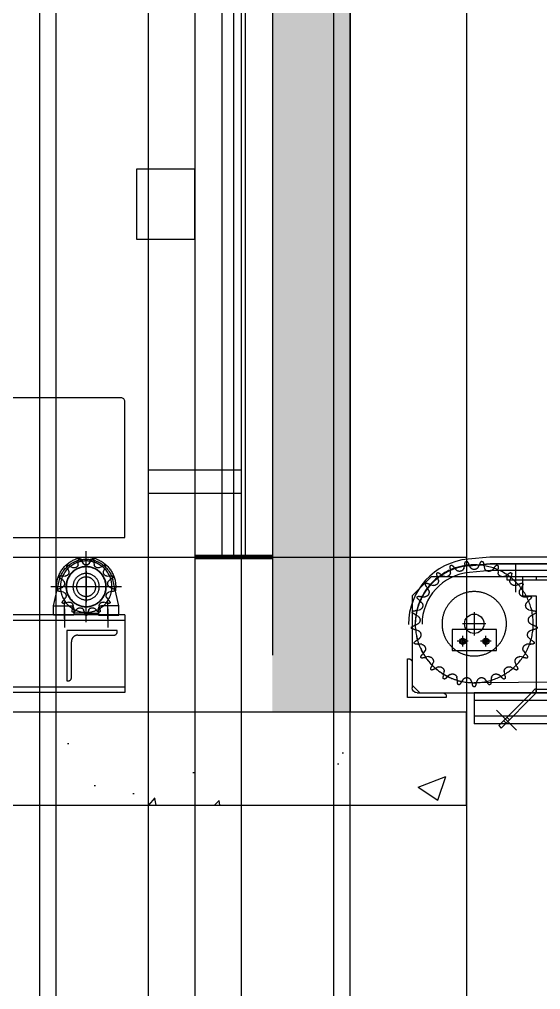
# Model space of a CAD drawing. Extents: x 0 to 210250, y -124674 to 148500.
# Drawn here: x 180551 to 181222, y -102861 to -101610 of the extents above; entities that cross this region are included whole.
import ezdxf

# ---------------------------------------------------------------- set-up
doc = ezdxf.new("R2010")
doc.units = 0
doc.header["$LTSCALE"] = 400
for name, pattern in [('CEN', [17, 15, -1, 0, -1]), ('CENTER', [23, 20, -1, 1, -1]), ('HIDDEN', [9.525, 6.35, -3.175])]:
    doc.linetypes.add(name, pattern=pattern)
doc.layers.get('0').update_dxf_attribs({"linetype": 'CONTINUOUS'})
for name, color, linetype in [('CENTER', 6, 'CEN'), ('COLUMN', 1, 'CONTINUOUS'), ('DIM', 2, 'CONTINUOUS'), ('DOOR', 3, 'CONTINUOUS'), ('GZ_3', 8, 'HIDDEN'), ('GZ_4', 4, 'CENTER'), ('GZ_Qoo02', 2, 'CONTINUOUS'), ('GZ_Qoo06', 6, 'CONTINUOUS'), ('GZ_Qoo08', 8, 'CONTINUOUS'), ('GZ_Qoo14', 22, 'CONTINUOUS'), ('PAINT', 3, 'CONTINUOUS'), ('RAIN', 3, 'CONTINUOUS'), ('WALL', 2, 'CONTINUOUS'), ('WINDOW', 3, 'CONTINUOUS')]:
    doc.layers.add(name, color=color, linetype=linetype)
doc.styles.add('CHINESET', font='romans.shx', dxfattribs={"bigfont": 'chineset.shx'})
doc.styles.get("Standard").update_dxf_attribs({"font": 'ISOCP.SHX', "bigfont": 'CHINESET.SHX'})
doc.dimstyles.new('AM_ISO$7', dxfattribs={"dimscale": 300, "dimtxt": 3.5, "dimasz": 3.5, "dimexe": 1, "dimexo": 1, "dimgap": 1.5, "dimtad": 1, "dimdsep": 46, "dimtxsty": 'Standard', "dimcen": 0, "dimclrd": 256, "dimclre": 256, "dimclrt": 256, "dimadec": 0, "dimazin": 2, "dimtp": 0.1, "dimtm": 0.1, "dimtfac": 0.71, "dimtmove": 0, "dimatfit": 3, "dimfxl": 0, "dimlwd": -1, "dimlwe": -1, "dimarcsym": 0})

# ---------------------------------------------------------------- blocks, each defined once
blk = doc.blocks.new('A$C59AC08B8')
at = {"layer": 'COLUMN'}
for points in [[(2467.27, -281.08), (2467.27, -321.08), (4700.14, -321.08), (4700.14, -281.08)], [(2467.27, -283.18), (2467.27, -318.98), (4700.14, -318.98), (4700.14, -283.18)]]:
    blk.add_lwpolyline(points, close=True, dxfattribs=at)
at = {"layer": 'PAINT', "linetype": 'Continuous'}
blk.add_lwpolyline([(4696.64, -295.08), (2326.54, -295.08), (2326.54, -307.08), (4696.64, -307.08)], dxfattribs=at)
at = {"layer": 'RAIN', "linetype": 'Continuous'}
for p, q in [((4145.47, -307.08), (4145.47, -295.08)), ((4148.47, -307.08), (4148.47, -295.08))]:
    blk.add_line(p, q, dxfattribs=at)
at = {"layer": 'WALL', "color": 9, "linetype": 'HIDDEN'}
blk.add_line((4137.27, 625.76), (4137.27, -336.08), dxfattribs=at)
blk = doc.blocks.new('A$C19BA73F2')
at = {"layer": 'GZ_4'}
blk.add_lwpolyline([(189.4, 78.4), (105.2, 78.4), (77.6, 75.8, 0.387031), (8.8, 0.2, 0.387031)], format="xyb", dxfattribs=at)
at = {"layer": 'GZ_Qoo06'}
for points in [[(189.4, 87), (104.7, 87), (76.8, 84.4, 0.387031), (0, 0, 1)], [(189.4, 69.8), (105.6, 69.8), (78.5, 67.3, 0.387031), (17.5, 0.3, 0.387031)]]:
    blk.add_lwpolyline(points, format="xyb", dxfattribs=at)
blk = doc.blocks.new('A$C06CE2DE4')
for p, q in [((0, 27), (0, 0)), ((57, 27), (0, 27)), ((57, 0), (57, 27)), ((0, 0), (57, 0))]:
    blk.add_line(p, q)
for centre in [(13.5, 12), (43.5, 12)]:
    blk.add_circle(centre, 4)
at = {"layer": 'GZ_4'}
for p, q in [((13.5, 19), (13.5, 5)), ((43.5, 5), (43.5, 19)), ((20.5, 12), (6.5, 12)), ((50.5, 12), (36.5, 12))]:
    blk.add_line(p, q, dxfattribs=at)
blk = doc.blocks.new('L-F50X50X6')
for p, q in [((1.5, 50), (0, 50)), ((0, 50), (0, 0)), ((6, 12.5), (6, 45.5)), ((0, 0), (50, 0)), ((45.5, 6), (12.5, 6)), ((50, 0), (50, 1.5))]:
    blk.add_line(p, q)
for centre, radius, start, end in [((1.5, 45.5), 4.5, 0, 90), ((12.5, 12.5), 6.5, 180, 270), ((45.5, 1.5), 4.5, 0, 90)]:
    blk.add_arc(centre, radius, start, end)
blk = doc.blocks.new('SCR1-64560521')
blk.add_circle((0, 0), 2.5)
at = {"layer": 'GZ_3'}
blk.add_arc((0, 0), 3, 255, 195, dxfattribs=at)
at = {"layer": 'GZ_4'}
for p, q in [((-3.6, 0), (3.6, 0)), ((0, 3.6), (0, -3.6))]:
    blk.add_line(p, q, dxfattribs=at)
blk = doc.blocks.new('A$C158526256-2')
for p, q in [((11926.9, -15165), (11901.9, -15190)), ((11926.9, -15165), (12261.9, -15165)), ((12023.9, -15165), (14911.9, -15165)), ((11901.9, -15190), (11901.9, -15305)), ((11901.9, -15305), (11911.9, -15315)), ((12061.9, -15315), (12061.9, -15310.5)), ((11911.9, -15315), (12261.9, -15315)), ((12055.6, -15315), (12013.4, -15357.2)), ((12061.9, -15315), (12016.6, -15360.4)), ((12061.9, -15315), (12906.9, -15315)), ((12013.4, -15357.2), (12016.6, -15360.4))]:
    blk.add_line(p, q)
blk.add_circle((11981.9, -15226), 12.5)
at = {"layer": 'GZ_3'}
for p, q in [((12023.9, -15165), (12023.9, -15169.5)), ((12023.9, -15165), (12061.9, -15165)), ((12023.9, -15169.5), (14911.9, -15169.5)), ((12043.9, -15165), (12043.9, -15190)), ((12061.9, -15165), (12061.9, -15169.5)), ((12043.9, -15190), (12061.9, -15190)), ((12061.9, -15190), (12061.9, -15315)), ((12055.6, -15315), (12060.1, -15310.5)), ((12061.9, -15310.5), (12060.1, -15310.5)), ((12061.9, -15310.5), (14841.9, -15310.5)), ((12024, -15346.6), (12027.2, -15349.8)), ((12019.8, -15350.8), (12022.9, -15354))]:
    blk.add_line(p, q, dxfattribs=at)
at = {"layer": 'GZ_4'}
for p, q in [((12034.9, -15149.3), (12034.9, -15185.3)), ((11981.9, -15211), (11981.9, -15241)), ((11996.9, -15226), (11966.9, -15226)), ((12010.7, -15337.6), (12036.2, -15363))]:
    blk.add_line(p, q, dxfattribs=at)
at = {"xscale": -1}
for p in [(11966.9, -15248.5), (11996.9, -15248.5)]:
    blk.add_blockref('SCR1-64560521', p, dxfattribs=at)
at = {"xscale": -1, "rotation": 270}
blk.add_blockref('L-F50X50X6', (11895.9, -15321), dxfattribs=at)
blk = doc.blocks.new('A$C0D192D93')
at = {"layer": 'GZ_Qoo02'}
for p, q in [((-280, 0), (-280, -40)), ((0, 0), (-280, 0)), ((0, 0), (0, -40)), ((0, -10), (-280, -10)), ((0, -30), (-280, -30)), ((0, -40), (-280, -40))]:
    blk.add_line(p, q, dxfattribs=at)
blk = doc.blocks.new('A$C02CA72C9B01-2F')
for name, p in [('A$C158526256-2', (-12210.9, 15608.5)), ('A$C0D192D93', (51, 293.5))]:
    blk.add_blockref(name, p)
blk = doc.blocks.new('RS60T25')
for p, q in [((-12.2, 75.4), (-13.4, 71.3)), ((-4.8, 72.3), (-6.9, 76)), ((6.9, 76), (4.8, 72.3)), ((13.4, 71.3), (12.2, 75.4)), ((-39, 61.1), (-42.7, 63.3)), ((-30.6, 70), (-30.7, 65.7)), ((-22.6, 68.9), (-25.6, 71.9)), ((25.6, 71.9), (22.6, 68.9)), ((30.7, 65.7), (30.6, 70)), ((42.7, 63.3), (39, 61.1)), ((-53, 49.5), (-57.1, 50.7)), ((-47, 60.2), (-46, 56)), ((46, 56), (47, 60.2)), ((57.1, 50.7), (53, 49.5)), ((-60.5, 46.6), (-58.5, 42.8)), ((58.5, 42.8), (60.5, 46.6)), ((-70.2, 30), (-67.3, 26.9)), ((-63.6, 34.7), (-67.9, 34.9)), ((67.9, 34.9), (63.6, 34.7)), ((67.3, 26.9), (70.2, 30)), ((-70.3, 17.8), (-74.5, 17)), ((74.5, 17), (70.3, 17.8)), ((-75.5, 11.6), (-71.9, 9.3)), ((71.9, 9.3), (75.5, 11.6)), ((-72.5, -0.2), (-76.3, -2.1)), ((-76, -7.5), (-72, -8.9)), ((72, -8.9), (76, -7.5)), ((76.3, -2.1), (72.5, -0.2)), ((-70.2, -18.3), (-73.4, -21)), ((73.4, -21), (70.2, -18.3)), ((-71.7, -26.1), (-67.5, -26.5)), ((-63.4, -35.1), (-65.9, -38.6)), ((65.9, -38.6), (63.4, -35.1)), ((67.5, -26.5), (71.7, -26.1)), ((-63, -43.2), (-58.8, -42.4)), ((-52.7, -49.8), (-54.2, -53.8)), ((54.2, -53.8), (52.7, -49.8)), ((58.8, -42.4), (63, -43.2)), ((-50.3, -57.5), (-46.4, -55.7)), ((-38.6, -61.3), (-39.1, -65.6)), ((39.1, -65.6), (38.6, -61.3)), ((46.4, -55.7), (50.3, -57.5)), ((-34.4, -68.2), (-31.1, -65.5)), ((-22.2, -69), (-21.6, -73.2)), ((-16.4, -74.6), (-13.8, -71.2)), ((-4.3, -72.4), (-2.7, -76.3)), ((2.7, -76.3), (4.3, -72.4)), ((13.8, -71.2), (16.4, -74.6)), ((21.6, -73.2), (22.2, -69)), ((31.1, -65.5), (34.4, -68.2))]:
    blk.add_line(p, q)
blk.add_circle((0, 0), 41.5)
for centre, radius, start, end in [((-21.1, 72.7), 9.81, 166.0175, 190.7087), ((0, 0), 81.1, 111.6, 112.1883), ((0, 0), 81.1, 111.0117, 111.6), ((-34.4, 67.5), 9.81, 32.4913, 57.1825), ((-2.4, 75.7), 9.81, 151.6175, 176.3087), ((-27.7, 77.3), 15.6, 352.76, 356.3087), ((0, 0), 81.1, 97.2, 97.7883), ((0, 0), 81.1, 96.6117, 97.2), ((-16.5, 73.9), 9.81, 18.0913, 42.7825), ((7.6, 81.8), 15.6, 198.0913, 201.64), ((-7.6, 81.8), 15.6, 338.36, 341.9087), ((16.5, 73.9), 9.81, 137.2175, 161.9087), ((0, 0), 81.1, 82.8, 83.3883), ((0, 0), 81.1, 82.2117, 82.8), ((2.4, 75.7), 9.81, 3.6913, 28.3825), ((27.7, 77.3), 15.6, 183.6913, 187.24), ((34.4, 67.5), 9.81, 122.8175, 147.5087), ((0, 0), 81.1, 68.4, 68.9883), ((0, 0), 81.1, 67.8117, 68.4), ((21.1, 72.7), 9.81, 349.2913, 13.9825), ((0, 0), 81.1, 126, 126.5883), ((-38.5, 65.2), 9.81, 180.4175, 205.1087), ((0, 0), 81.1, 125.4117, 126), ((-50.1, 56.8), 9.81, 46.8913, 71.5825), ((-32.8, 75.3), 15.6, 226.8913, 230.44), ((-36.6, 66.6), 6.02, 298.8, 351.4), ((-46, 68), 15.6, 7.16, 10.7087), ((-13, 81.1), 15.6, 212.4913, 216.04), ((-18.9, 73.6), 6.02, 231.8, 284.4), ((-18.9, 73.6), 6.02, 284.4, 337), ((0, 76), 6.02, 217.4, 270), ((0, 76), 6.02, 270, 322.6), ((18.9, 73.6), 6.02, 203, 255.6), ((18.9, 73.6), 6.02, 255.6, 308.2), ((13, 81.1), 15.6, 323.96, 327.5087), ((46, 68), 15.6, 169.2913, 172.84), ((36.6, 66.6), 6.02, 188.6, 241.2), ((32.8, 75.3), 15.6, 309.56, 313.1087), ((50.1, 56.8), 9.81, 108.4175, 133.1087), ((0, 0), 81.1, 54, 54.5883), ((38.5, 65.2), 9.81, 334.8913, 359.5825), ((0, 0), 81.1, 53.4117, 54), ((0, 0), 81.1, 140.4, 140.9883), ((-53.5, 53.6), 9.81, 194.8175, 219.5087), ((0, 0), 81.1, 139.8117, 140.4), ((-62.7, 42.6), 9.81, 61.2913, 85.9825), ((-50.5, 64.8), 15.6, 241.2913, 244.84), ((-52, 55.4), 6.02, 260.6, 313.2), ((-52, 55.4), 6.02, 313.2, 5.8), ((-61.5, 54.4), 15.6, 21.56, 25.1087), ((-36.6, 66.6), 6.02, 246.2, 298.8), ((36.6, 66.6), 6.02, 241.2, 293.8), ((52, 55.4), 6.02, 174.2, 226.8), ((61.5, 54.4), 15.6, 154.8913, 158.44), ((52, 55.4), 6.02, 226.8, 279.4), ((50.5, 64.8), 15.6, 295.16, 298.7087), ((62.7, 42.6), 9.81, 94.0175, 118.7087), ((53.5, 53.6), 9.81, 320.4913, 345.1825), ((0, 0), 81.1, 39.6, 40.1883), ((0, 0), 81.1, 39.0117, 39.6), ((-73.1, 37.4), 15.6, 35.96, 39.5087), ((-64.2, 40.7), 6.02, 327.6, 20.2), ((64.2, 40.7), 6.02, 159.8, 212.4), ((73.1, 37.4), 15.6, 140.4913, 144.04), ((0, 0), 81.1, 154.8, 155.3883), ((-65.2, 38.6), 9.81, 209.2175, 233.9087), ((0, 0), 81.1, 154.2117, 154.8), ((-71.3, 25.6), 9.81, 75.6913, 100.3825), ((-80.1, 18.1), 15.6, 50.36, 53.9087), ((-65, 50.2), 15.6, 255.6913, 259.24), ((-72.3, 23.5), 6.02, 342, 34.6), ((-64.2, 40.7), 6.02, 275, 327.6), ((64.2, 40.7), 6.02, 212.4, 265), ((72.3, 23.5), 6.02, 145.4, 198), ((65, 50.2), 15.6, 280.76, 284.3087), ((71.3, 25.6), 9.81, 79.6175, 104.3087), ((80.1, 18.1), 15.6, 126.0913, 129.64), ((65.2, 38.6), 9.81, 306.0913, 330.7825), ((0, 0), 81.1, 25.2, 25.7883), ((0, 0), 81.1, 24.6117, 25.2), ((0, 0), 81.1, 169.2, 169.7883), ((-72.7, 21.2), 9.81, 223.6175, 248.3087), ((0, 0), 81.1, 168.6117, 169.2), ((-75.4, 7.1), 9.81, 90.0913, 114.7825), ((-75.4, 32.5), 15.6, 270.0913, 273.64), ((-72.3, 23.5), 6.02, 289.4, 342), ((72.3, 23.5), 6.02, 198, 250.6), ((75.4, 32.5), 15.6, 266.36, 269.9087), ((75.4, 7.1), 9.81, 65.2175, 89.9087), ((72.7, 21.2), 9.81, 291.6913, 316.3825), ((0, 0), 81.1, 10.8, 11.3883), ((0, 0), 81.1, 10.2117, 10.8), ((-82.1, -2.4), 15.6, 64.76, 68.3087), ((-75.8, 4.8), 6.02, 303.8, 356.4), ((-75.8, 4.8), 6.02, 356.4, 49), ((75.8, 4.8), 6.02, 131, 183.6), ((75.8, 4.8), 6.02, 183.6, 236.2), ((82.1, -2.4), 15.6, 111.6913, 115.24), ((-74.8, -11.9), 9.81, 104.4913, 129.1825), ((0, 0), 81.1, 183.0117, 183.6), ((0, 0), 81.1, 183.6, 184.1883), ((-75.7, 2.4), 9.81, 238.0175, 262.7087), ((-81.1, 12.7), 15.6, 284.4913, 288.04), ((-78.9, -22.8), 15.6, 79.16, 82.7087), ((-74.7, -14.2), 6.02, 10.8, 63.4), ((74.7, -14.2), 6.02, 116.6, 169.2), ((78.9, -22.8), 15.6, 97.2913, 100.84), ((81.1, 12.7), 15.6, 251.96, 255.5087), ((75.7, 2.4), 9.81, 277.2913, 301.9825), ((74.8, -11.9), 9.81, 50.8175, 75.5087), ((0, 0), 81.1, 355.8117, 356.4), ((0, 0), 81.1, 356.4, 356.9883), ((-69.5, -30.1), 9.81, 118.8913, 143.5825), ((0, 0), 81.1, 197.4117, 198), ((-81.8, -7.9), 15.6, 298.8913, 302.44), ((-74.7, -14.2), 6.02, 318.2, 10.8), ((74.7, -14.2), 6.02, 169.2, 221.8), ((81.8, -7.9), 15.6, 237.56, 241.1087), ((69.5, -30.1), 9.81, 36.4175, 61.1087), ((0, 0), 81.1, 342, 342.5883), ((0, 0), 81.1, 198, 198.5883), ((-73.9, -16.5), 9.81, 252.4175, 277.1087), ((-70.8, -41.7), 15.6, 93.56, 97.1087), ((-68.8, -32.4), 6.02, 25.2, 77.8), ((-68.8, -32.4), 6.02, 332.6, 25.2), ((68.8, -32.4), 6.02, 154.8, 207.4), ((68.8, -32.4), 6.02, 102.2, 154.8), ((70.8, -41.7), 15.6, 82.8913, 86.44), ((73.9, -16.5), 9.81, 262.8913, 287.5825), ((0, 0), 81.1, 341.4117, 342), ((-59.8, -46.4), 9.81, 133.2913, 157.9825), ((0, 0), 81.1, 211.8117, 212.4), ((0, 0), 81.1, 212.4, 212.9883), ((-67.5, -34.4), 9.81, 266.8175, 291.5087), ((-77.2, -28), 15.6, 313.2913, 316.84), ((-58.2, -58), 15.6, 107.96, 111.5087), ((-58.6, -48.4), 6.02, 39.6, 92.2), ((-58.6, -48.4), 6.02, 347, 39.6), ((58.6, -48.4), 6.02, 140.4, 193), ((58.6, -48.4), 6.02, 87.8, 140.4), ((58.2, -58), 15.6, 68.4913, 72.04), ((67.5, -34.4), 9.81, 248.4913, 273.1825), ((77.2, -28), 15.6, 223.16, 226.7087), ((59.8, -46.4), 9.81, 22.0175, 46.7087), ((0, 0), 81.1, 327.0117, 327.6), ((0, 0), 81.1, 327.6, 328.1883), ((-46.4, -59.9), 9.81, 147.6913, 172.3825), ((0, 0), 81.1, 226.2117, 226.8), ((0, 0), 81.1, 226.8, 227.3883), ((-56.8, -50.1), 9.81, 281.2175, 305.9087), ((-67.8, -46.3), 15.6, 327.6913, 331.24), ((-41.9, -70.6), 15.6, 122.36, 125.9087), ((-44.7, -61.5), 6.02, 54, 106.6), ((-44.7, -61.5), 6.02, 1.4, 54), ((44.7, -61.5), 6.02, 126, 178.6), ((44.7, -61.5), 6.02, 73.4, 126), ((41.9, -70.6), 15.6, 54.0913, 57.64), ((56.8, -50.1), 9.81, 234.0913, 258.7825), ((67.8, -46.3), 15.6, 208.76, 212.3087), ((46.4, -59.9), 9.81, 7.6175, 32.3087), ((0, 0), 81.1, 312.6117, 313.2), ((0, 0), 81.1, 313.2, 313.7883), ((-30.1, -69.5), 9.81, 162.0913, 186.7825), ((0, 0), 81.1, 240.6117, 241.2), ((-54.2, -61.7), 15.6, 342.0913, 345.64), ((0, 0), 81.1, 241.2, 241.7883), ((-42.6, -62.6), 9.81, 295.6175, 320.3087), ((-23.1, -78.8), 15.6, 136.76, 140.3087), ((-28, -70.7), 6.02, 68.4, 121), ((-28, -70.7), 6.02, 15.8, 68.4), ((-37.1, -73.3), 15.6, 356.4913, 0.04), ((-11.8, -74.8), 9.81, 176.4913, 201.1825), ((-2.7, -82.1), 15.6, 151.16, 154.7087), ((-9.5, -75.4), 6.02, 82.8, 135.4), ((-9.5, -75.4), 6.02, 30.2, 82.8), ((9.5, -75.4), 6.02, 97.2, 149.8), ((9.5, -75.4), 6.02, 44.6, 97.2), ((2.7, -82.1), 15.6, 25.2913, 28.84), ((11.8, -74.8), 9.81, 338.8175, 3.5087), ((37.1, -73.3), 15.6, 179.96, 183.5087), ((28, -70.7), 6.02, 111.6, 164.2), ((28, -70.7), 6.02, 59, 111.6), ((23.1, -78.8), 15.6, 39.6913, 43.24), ((42.6, -62.6), 9.81, 219.6913, 244.3825), ((0, 0), 81.1, 298.2117, 298.8), ((54.2, -61.7), 15.6, 194.36, 197.9087), ((0, 0), 81.1, 298.8, 299.3883), ((30.1, -69.5), 9.81, 353.2175, 17.9087), ((0, 0), 81.1, 255.0117, 255.6), ((0, 0), 81.1, 255.6, 256.1883), ((-25.7, -71.3), 9.81, 310.0175, 334.7087), ((-17.8, -80.2), 15.6, 10.8913, 14.44), ((7.1, -75.4), 9.81, 190.8913, 215.5825), ((0, 0), 81.1, 269.4117, 270), ((0, 0), 81.1, 270, 270.5883), ((-7.1, -75.4), 9.81, 324.4175, 349.1087), ((17.8, -80.2), 15.6, 165.56, 169.1087), ((25.7, -71.3), 9.81, 205.2913, 229.9825), ((0, 0), 81.1, 283.8117, 284.4), ((0, 0), 81.1, 284.4, 284.9883)]:
    blk.add_arc(centre, radius, start, end)
at = {"layer": 'GZ_4'}
blk.add_circle((0, 0), 76, dxfattribs=at)
blk = doc.blocks.new('A$C1B6760474-2')
at = {"layer": 'GZ_4'}
blk.add_lwpolyline([(3031.5, 171, -1), (3031.5, 19), (1376, 24.9, 0.416291), (1318.1, -33), (1322, -122, -1), (1170, -122), (1173.9, -33, 0.439879), (1116, 24.9), (86, 19, -0.959609), (78.9, 169.8), (106.4, 172.4), (3031.5, 171)], format="xyb", dxfattribs=at)
for name, p in [('A$C02CA72C9B01-2F', (315, -287.5)), ('A$C19BA73F2', (1.3, 94)), ('A$C06CE2DE4', (57.5, 60.5))]:
    blk.add_blockref(name, p)
at = {"layer": 'GZ_3', "xscale": -1}
blk.add_blockref('RS60T25', (86, 95), dxfattribs=at)
blk = doc.blocks.new('A$C1B676043274-2')
blk.add_blockref('A$C1B6760474-2', (-316, 319))
blk = doc.blocks.new('A$C182B2BB2')
for points in [[(3.7, 21.2), (11.4, 54.9, -0.339454), (45.7, 81.2, -0.339454)], [(87.7, 21.2), (80, 54.9, 0.339454), (45.7, 81.2, 0.339454)], [(45.7, 11.4), (29.7, 11.4), (29.7, 9.2), (3.7, 9.2), (3.7, 21.2), (25.7, 21.2, -0.414214), (29.7, 17.2), (29.7, 11.4)], [(45.7, 11.4), (61.7, 11.4), (61.7, 9.2), (87.7, 9.2), (87.7, 21.2), (65.7, 21.2, 0.414214), (61.7, 17.2), (61.7, 11.4)]]:
    blk.add_lwpolyline(points, format="xyb")
for radius in [26, 17, 12.5]:
    blk.add_circle((45.7, 45.7), radius)
blk.add_arc((45.7, 45.7), 38.1, 351.8899, 188.1101)
at = {"layer": 'GZ_4', "ltscale": 0.3}
for p, q in [((45.7, 0), (45.7, 91.4)), ((0, 45.7), (91.4, 45.7)), ((17.7, 4.2), (17.7, 26.2)), ((73.7, 4.2), (73.7, 26.2))]:
    blk.add_line(p, q, dxfattribs=at)
blk = doc.blocks.new('A$C6810174A')
at = {"layer": 'GZ_3', "ltscale": 0.5}
for p, q in [((19.4, 61.6), (16.6, 63.1)), ((26.7, 68.4), (26.4, 65.3)), ((32.8, 66.9), (31.1, 69.5)), ((42.5, 69.5), (40.7, 66.9)), ((47.2, 65.3), (46.9, 68.4)), ((56.9, 63.1), (54.2, 61.6)), ((9.9, 50.7), (6.8, 50.8)), ((13.2, 60.1), (14.4, 57.2)), ((59.1, 57.2), (60.4, 60.1)), ((66.8, 50.8), (63.6, 50.7)), ((5.2, 46.5), (7.6, 44.5)), ((66, 44.5), (68.4, 46.5)), ((6.6, 36.6), (3.8, 35.3)), ((4.3, 30.7), (7.4, 30.1)), ((66.1, 30.1), (69.2, 30.7)), ((69.8, 35.3), (66.9, 36.6)), ((10.2, 22.7), (8.4, 20.1)), ((11, 16.4), (14, 17.2)), ((59.6, 17.2), (62.6, 16.4)), ((65.2, 20.1), (63.3, 22.7)), ((19.9, 12), (19.5, 8.8)), ((23.5, 6.7), (25.8, 8.9)), ((33.5, 7), (34.5, 4)), ((39.1, 4), (40.1, 7)), ((47.8, 8.9), (50.1, 6.7)), ((54.1, 8.8), (53.6, 12))]:
    blk.add_line(p, q, dxfattribs=at)
for radius in [33.2, 25.5]:
    blk.add_circle((36.8, 37), radius, dxfattribs=at)
for centre, radius, start, end in [((36.8, 37), 37, 131.5385, 132.8284), ((20.1, 65.2), 8.56, 187.8074, 212.2237), ((36.8, 37), 37, 130.2485, 131.5385), ((10.7, 56.9), 8.56, 50.8533, 75.2695), ((24.5, 73.8), 13.3, 230.8533, 233.6154), ((21.4, 66.3), 5.14, 297.6923, 348.0769), ((35.2, 69.7), 8.56, 160.1151, 184.5314), ((13.4, 68), 13.3, 1.7692, 4.5314), ((36.8, 37), 37, 103.8462, 105.1361), ((36.8, 37), 37, 102.5562, 103.8462), ((23, 66.7), 8.56, 23.161, 47.5772), ((43, 75.3), 13.3, 203.161, 205.9231), ((36.8, 70.1), 5.14, 219.6154, 270), ((36.8, 70.1), 5.14, 270, 320.3846), ((30.5, 75.3), 13.3, 334.0769, 336.839), ((50.6, 66.7), 8.56, 132.4228, 156.839), ((36.8, 37), 37, 76.1538, 77.4438), ((36.8, 37), 37, 74.8639, 76.1538), ((38.4, 69.7), 8.56, 355.4686, 19.8849), ((60.2, 68), 13.3, 175.4686, 178.2308), ((52.2, 66.3), 5.14, 191.9231, 242.3077), ((49.1, 73.8), 13.3, 306.3846, 309.1467), ((62.8, 56.9), 8.56, 104.7305, 129.1467), ((36.8, 37), 37, 48.4615, 49.7515), ((53.4, 65.2), 8.56, 327.7763, 352.1926), ((36.8, 37), 37, 47.1716, 48.4615), ((36.8, 37), 37, 159.2308, 160.5207), ((36.8, 37), 37, 157.9408, 159.2308), ((4.4, 42.5), 8.56, 78.5456, 102.9618), ((8.8, 63.9), 13.3, 258.5456, 261.3077), ((9.5, 55.8), 5.14, 275, 325.3846), ((1.7, 53.6), 13.3, 29.4615, 32.2237), ((9.5, 55.8), 5.14, 325.3846, 15.7692), ((21.4, 66.3), 5.14, 247.3077, 297.6923), ((52.2, 66.3), 5.14, 242.3077, 292.6923), ((64.1, 55.8), 5.14, 164.2308, 214.6154), ((64.1, 55.8), 5.14, 214.6154, 265), ((71.9, 53.6), 13.3, 147.7763, 150.5385), ((64.8, 63.9), 13.3, 278.6923, 281.4544), ((69.1, 42.5), 8.56, 77.0382, 101.4544), ((36.8, 37), 37, 20.7692, 22.0592), ((36.8, 37), 37, 19.4793, 20.7692), ((8.9, 54.3), 8.56, 215.4997, 239.916), ((-2, 35.4), 13.3, 57.1538, 59.916), ((3.9, 41), 5.14, 302.6923, 353.0769), ((3.9, 41), 5.14, 353.0769, 43.4615), ((69.7, 41), 5.14, 136.5385, 186.9231), ((69.7, 41), 5.14, 186.9231, 237.3077), ((75.6, 35.4), 13.3, 120.084, 122.8462), ((64.7, 54.3), 8.56, 300.084, 324.5003), ((5.6, 26.8), 8.56, 106.2379, 130.6541), ((36.8, 37), 37, 185.6332, 186.9231), ((36.8, 37), 37, 186.9231, 188.213), ((4.1, 39.3), 8.56, 243.192, 267.6083), ((-0.5, 47.8), 13.3, 286.2379, 289), ((3.2, 17.5), 13.3, 84.8462, 87.6083), ((5.8, 25.2), 5.14, 20.7692, 71.1538), ((5.8, 25.2), 5.14, 330.3846, 20.7692), ((67.8, 25.2), 5.14, 159.2308, 209.6154), ((67.8, 25.2), 5.14, 108.8462, 159.2308), ((70.4, 17.5), 13.3, 92.3917, 95.1538), ((74.1, 47.8), 13.3, 251, 253.7621), ((69.5, 39.3), 8.56, 272.3917, 296.808), ((68, 26.8), 8.56, 49.3459, 73.7621), ((36.8, 37), 37, 351.787, 353.0769), ((36.8, 37), 37, 353.0769, 354.3668), ((13.9, 13.5), 8.56, 133.9302, 158.3464), ((36.8, 37), 37, 213.3255, 214.6154), ((36.8, 37), 37, 214.6154, 215.9053), ((6.7, 23.8), 8.56, 270.8844, 295.3006), ((-1.3, 29.2), 13.3, 313.9302, 316.6923), ((16, 4.1), 13.3, 112.5385, 115.3006), ((14.8, 12.1), 5.14, 48.4615, 98.8462), ((14.8, 12.1), 5.14, 358.0769, 48.4615), ((58.8, 12.1), 5.14, 131.5385, 181.9231), ((58.8, 12.1), 5.14, 81.1538, 131.5385), ((57.5, 4.1), 13.3, 64.6994, 67.4615), ((66.9, 23.8), 8.56, 244.6994, 269.1156), ((74.9, 29.2), 13.3, 223.3077, 226.0698), ((59.7, 13.5), 8.56, 21.6536, 46.0698), ((36.8, 37), 37, 324.0947, 325.3846), ((36.8, 37), 37, 325.3846, 326.6745), ((27.4, 5.5), 8.56, 161.6225, 186.0387), ((36.8, 37), 37, 241.0178, 242.3077), ((6.7, 12.4), 13.3, 341.6225, 344.3846), ((36.8, 37), 37, 242.3077, 243.5976), ((16.3, 11.4), 8.56, 298.5767, 322.9929), ((33.7, -1.8), 13.3, 140.2308, 142.9929), ((28.9, 4.8), 5.14, 76.1538, 126.5385), ((28.9, 4.8), 5.14, 25.7692, 76.1538), ((21.5, 1.2), 13.3, 9.3148, 12.0769), ((43.1, 4.8), 8.56, 189.3148, 213.731), ((36.8, 37), 37, 268.7101, 270), ((36.8, 37), 37, 270, 271.2899), ((30.5, 4.8), 8.56, 326.269, 350.6852), ((52, 1.2), 13.3, 167.9231, 170.6852), ((44.7, 4.8), 5.14, 103.8462, 154.2308), ((44.7, 4.8), 5.14, 53.4615, 103.8462), ((39.9, -1.8), 13.3, 37.0071, 39.7692), ((57.3, 11.4), 8.56, 217.0071, 241.4233), ((36.8, 37), 37, 296.4024, 297.6923), ((36.8, 37), 37, 297.6923, 298.9822), ((66.9, 12.4), 13.3, 195.6154, 198.3775), ((46.2, 5.5), 8.56, 353.9613, 18.3775)]:
    blk.add_arc(centre, radius, start, end, dxfattribs=at)
blk = doc.blocks.new('G$C86B3A331')
at = {"xscale": -1}
for name, p in [('A$C182B2BB2', (91.4, 0)), ('A$C6810174A', (82.5, 8.7))]:
    blk.add_blockref(name, p, dxfattribs=at)
blk = doc.blocks.new('A$C0A8051C5')
at = {"layer": 'GZ_4'}
for p, q in [((28, 72.8), (28, 32.8)), ((8, 52.8), (48, 52.8)), ((0, 24.2), (0, 0)), ((56, 24.2), (56, 0))]:
    blk.add_line(p, q, dxfattribs=at)
blk = doc.blocks.new('Chiming_Tap')
blk.add_circle((0, 0), 3.75)
at = {"color": 4}
blk.add_arc((0, 0), 5, 255, 195, dxfattribs=at)
at = {"layer": 'GZ_4'}
for p, q in [((-7, 0), (7, 0)), ((0, 7), (0, -7))]:
    blk.add_line(p, q, dxfattribs=at)
blk = doc.blocks.new('G$C9253916F')
blk.add_line((120, 36, 0), (120, 87, 0))
at = {"elevation": 0}
for points in [[(0, 0), (120, 0), (120, 87), (0, 87)], [(41, 30), (79, 30), (79, 42), (41, 42)]]:
    blk.add_lwpolyline(points, close=True, dxfattribs=at)
at = {"layer": 'GZ_3'}
for p, q in [((54, 42, 0), (54, 30, 0)), ((55, 42, 0), (55, 30, 0)), ((65, 42, 0), (65, 30, 0)), ((66, 42, 0), (66, 30, 0))]:
    blk.add_line(p, q, dxfattribs=at)
at = {"layer": 'GZ_4'}
blk.add_line((60, 50, 0), (60, 22, 0), dxfattribs=at)
for p in [(15, 30, 0), (105, 30, 0)]:
    blk.add_blockref('Chiming_Tap', p)
blk = doc.blocks.new('G$C4AC6BC69')
for p, q in [((35, 91), (35, 0)), ((75, 0), (75, 91)), ((35, 0), (75, 0))]:
    blk.add_line(p, q)
at = {"elevation": 0}
blk.add_lwpolyline([(110, 91), (110, 100), (0, 100), (0, 91)], close=True, dxfattribs=at)
at = {"layer": 'GZ_3'}
for p, q in [((38.2, 91), (38.2, 0)), ((71.8, 0), (71.8, 91))]:
    blk.add_line(p, q, dxfattribs=at)
at = {"layer": 'GZ_4'}
for p, q in [((15, 113.1), (15, 77.9)), ((95, 113.1), (95, 77.9))]:
    blk.add_line(p, q, dxfattribs=at)
blk = doc.blocks.new('L-F65X65X6')
for p, q in [((2, 65), (0, 65)), ((0, 65), (0, 0)), ((6, 14.5), (6, 61)), ((0, 0), (65, 0)), ((61, 6), (14.5, 6)), ((65, 0), (65, 2))]:
    blk.add_line(p, q)
for centre, radius, start, end in [((2, 61), 4, 0, 90), ((14.5, 14.5), 8.5, 180, 270), ((61, 2), 4, 0, 90)]:
    blk.add_arc(centre, radius, start, end)
blk = doc.blocks.new('A$C22E80455')
for p, q in [((109.7, 45), (18.7, 45)), ((109.7, 5), (109.7, 45)), ((18.7, 5), (109.7, 5))]:
    blk.add_line(p, q)
at = {"elevation": 0}
blk.add_lwpolyline([(18.7, 0), (18.7, 70), (9.7, 70), (9.7, 0)], close=True, dxfattribs=at)
at = {"layer": 'GZ_3'}
for p, q in [((109.7, 41.8), (18.7, 41.8)), ((18.7, 8.2), (109.7, 8.2))]:
    blk.add_line(p, q, dxfattribs=at)
at = {"layer": 'GZ_4'}
for p, q in [((0, 55), (26, 55)), ((0, 15), (26, 15))]:
    blk.add_line(p, q, dxfattribs=at)
blk = doc.blocks.new('U-F100X50X5X7_5')
for p, q in [((0, 100), (0, 0)), ((50, 100), (0, 100)), ((12.3, 91.2), (46.3, 94.1)), ((50, 98.1), (50, 100)), ((5, 16.8), (5, 83.2)), ((0, 0), (50, 0)), ((46.3, 5.9), (12.3, 8.8)), ((50, 0), (50, 1.9))]:
    blk.add_line(p, q)
for centre, radius, start, end in [((13, 83.2), 8, 95, 180), ((46, 98.1), 4, 275, 0), ((13, 16.8), 8, 180, 265), ((46, 1.9), 4, 0, 85)]:
    blk.add_arc(centre, radius, start, end)
blk = doc.blocks.new('G$C6E3C43AB')
for p, q in [((1882, 100), (2, 100)), ((2, 100), (2, 0)), ((1882, 93), (2, 93)), ((1882, 100), (1882, 0)), ((1882, 7), (2, 7)), ((1882, 0), (2, 0))]:
    blk.add_line(p, q)
at = {"rotation": 270.0000000000001}
blk.add_blockref('A$C22E80455', (2, 209.7), dxfattribs=at)
for name, p in [('A$C0A8051C5', (145.2, 83.7, 0)), ('A$C0A8051C5', (296, 83.7, 0)), ('A$C0A8051C5', (446.8, 83.7, 0)), ('A$C0A8051C5', (597.6, 83.7, 0)), ('A$C0A8051C5', (748.4, 83.7, 0)), ('A$C0A8051C5', (899.2, 83.7)), ('A$C0A8051C5', (1050, 83.7)), ('A$C0A8051C5', (1200.8, 83.7)), ('A$C0A8051C5', (1351.6, 83.7)), ('A$C0A8051C5', (1502.4, 83.7)), ('A$C0A8051C5', (1653.2, 83.7)), ('A$C0A8051C5', (1804, 83.7)), ('G$C9253916F', (37, 6.6, 0)), ('G$C9253916F', (742, 6.6, 0)), ('G$C9253916F', (1547, 6.6, 0))]:
    blk.add_blockref(name, p)
at = {"layer": 'GZ_3'}
for name, p, rotation in [('U-F100X50X5X7_5', (52, 100), 180), ('L-F65X65X6', (1072, 80), 270), ('L-F65X65X6', (1807, 80), 270)]:
    blk.add_blockref(name, p, dxfattribs=dict(at, rotation=rotation))
at = {"layer": 'GZ_3', "xscale": -1, "rotation": 89.99999999999993}
blk.add_blockref('L-F65X65X6', (932, 80), dxfattribs=at)
at = {"layer": 'GZ_Qoo08'}
for p in [(42, 100), (797, 100)]:
    blk.add_blockref('G$C4AC6BC69', p, dxfattribs=at)
blk = doc.blocks.new('G$C83854F11')
at = {"layer": 'GZ_Qoo14', "elevation": 0}
blk.add_lwpolyline([(0, 230.4), (1880, 230.4), (1880, 405.4, 0.414214), (1875, 410.4), (5, 410.4, 0.414214), (0, 405.4)], format="xyb", close=True, dxfattribs=at)
blk.add_blockref('G$C6E3C43AB', (-2, 30.4))
at = {"layer": 'GZ_4'}
blk.add_blockref('G$C86B3A331', (1784.3, 121.1), dxfattribs=at)
blk = doc.blocks.new('A$C0A60367C')
at = {"color": 0}
for p, q in [((0, 35), (0, -200)), ((3.5, 5), (3.5, -200)), ((5, 5), (5, -200)), ((6.5, 5), (6.5, -200)), ((10, 5), (10, -200))]:
    blk.add_line(p, q, dxfattribs=at)
blk.add_lwpolyline([(10, -150), (17.5, -150), (17.5, -159), (10, -159)], close=True, dxfattribs=at)
at = {"color": 0, "const_width": 0.6}
blk.add_lwpolyline([(0, -200), (10, -200)], dxfattribs=at)
blk = doc.blocks.new('A$C2F5E6BEE')
h = blk.add_hatch(color=3)
h.dxf.hatch_style = 1
h.paths.add_polyline_path([(610, 2550), (510, 2550), (510, 0), (610, 0)])
at = {"layer": 'WINDOW', "linetype": 'Continuous'}
blk.add_line((610, 3190), (610, 0), dxfattribs=at)
at = {"layer": 'WINDOW', "linetype": 'HIDDEN'}
for p in [(510, 2613.5), (610, 0)]:
    blk.add_line(p, (510, 0), dxfattribs=at)

msp = doc.modelspace()

# ---------------------------------------------------------------- hatches: boundary and pattern name
h = msp.add_hatch()
h.set_pattern_fill('AR-CONC', color=0, scale=2)
h.set_pattern_definition([(50, (37264.86, -127688.72), (364.36934, -31.8782), [38.1, -419.1]), (355, (37264.86, -127688.72), (-70.48565, 382.1133), [30.48, -335.28]), (100.451, (37295.22, -127691.38), (293.885, 350.2334), [32.38, -356.18]), (46.1842, (37264.86, -127587.12), (542.1581, -84.0847), [57.15, -628.65]), (96.6356, (37310.04, -127594.13), (474.8085, 494.8511), [48.57, -534.27]), (351.184, (37264.86, -127587.1), (474.8092, 494.8502), [45.72, -502.92]), (21, (37315.66, -127612.52), (303.22976, -204.53104), [38.1, -419.1]), (326, (37315.66, -127612.52), (123.6041, 368.3759), [30.48, -335.28]), (71.4514, (37340.93, -127629.57), (426.833, 163.8457), [32.38, -356.18]), (37.5, (37264.86, -127688.72), (6.17721, 169.11008), [0, -331.216, 0, -340.36, 0, -336.55]), (7.5, (37264.86, -127688.72), (133.63933, 200.36115), [0, -194.056, 0, -323.596, 0, -128.27]), (327.5, (37151.57, -127688.72), (271.18119, -11.45749), [0, -127, 0, -396.24, 0, -525.78]), (317.5, (37100.77, -127688.72), (296.25836, 50.853), [0, -165.1, 0, -263.144, 0, -373.38])])
edge = h.paths.add_edge_path()
edge.add_line((177445.42, -102423.335), (178556.643, -102423.335))
edge.add_line((178556.643, -102423.335), (178556.643, -102623.335))
edge.add_line((178556.643, -102623.335), (181126.643, -102623.335))
edge.add_line((181126.643, -102623.335), (181126.643, -102503.335))
edge.add_line((181126.643, -102503.335), (178676.643, -102503.335))
edge.add_line((178676.643, -102503.335), (178676.643, -102303.335))
edge.add_line((178676.643, -102303.335), (177461.865, -102303.335))

# ---------------------------------------------------------------- linework, layer by layer
msp.add_line((171508.242, -102303.335), (181126.643, -102303.335))
msp.add_lwpolyline([(181126.643, -120303.335), (180976.643, -120303.335), (180976.643, -96674.557), (181126.643, -96674.557)], close=True)
at = {"color": 0}
for points in [[(177445.42, -102423.335), (178556.643, -102423.335), (178556.643, -102623.335), (181126.643, -102623.335), (181126.643, -102503.335), (178676.643, -102503.335), (178676.643, -102303.335), (172011.13, -102303.335)], [(172019.209, -102423.335), (178556.643, -102423.335), (178556.643, -102623.335), (181126.643, -102623.335)]]:
    msp.add_lwpolyline(points, dxfattribs=at)
at = {"layer": 'CENTER'}
msp.add_line((180776.643, -92535.599), (180776.643, -120743.51), dxfattribs=at)

# ---------------------------------------------------------------- block references
at = {"color": 0, "xscale": 10, "yscale": 10, "zscale": 10, "rotation": 90}
msp.add_blockref('A$C59AC08B8', (177765.854, -143675.994), dxfattribs=at)
for name, p in [('A$C2F5E6BEE', (180366.643, -102503.335)), ('G$C83854F11', (178806.643, -102508.335)), ('A$C1B676043274-2', (181366.643, -102803.335))]:
    msp.add_blockref(name, p)
at = {"layer": 'DOOR', "color": 32, "xscale": -10, "yscale": 10, "zscale": 10}
msp.add_blockref('A$C0A60367C', (180876.643, -100303.335), dxfattribs=at)

# ---------------------------------------------------------------- leaders
at = {"layer": 'DIM'}
for points in [[(180776.643, -106127.098), (192131.742, -95990.951), (199320.583, -95990.951)], [(180781.643, -112237.747), (192131.742, -95990.951), (199320.583, -95990.951)]]:
    msp.add_leader(points, dimstyle='AM_ISO$7', override={"dimscale": 250, "dimtxt": 3, "dimasz": 3, "dimgap": 1, "dimtad": 1, "dimtxsty": 'CHINESET', "dimclrt": 256, "dimtdec": 2}, dxfattribs=at)

doc.saveas('drawing.dxf')
